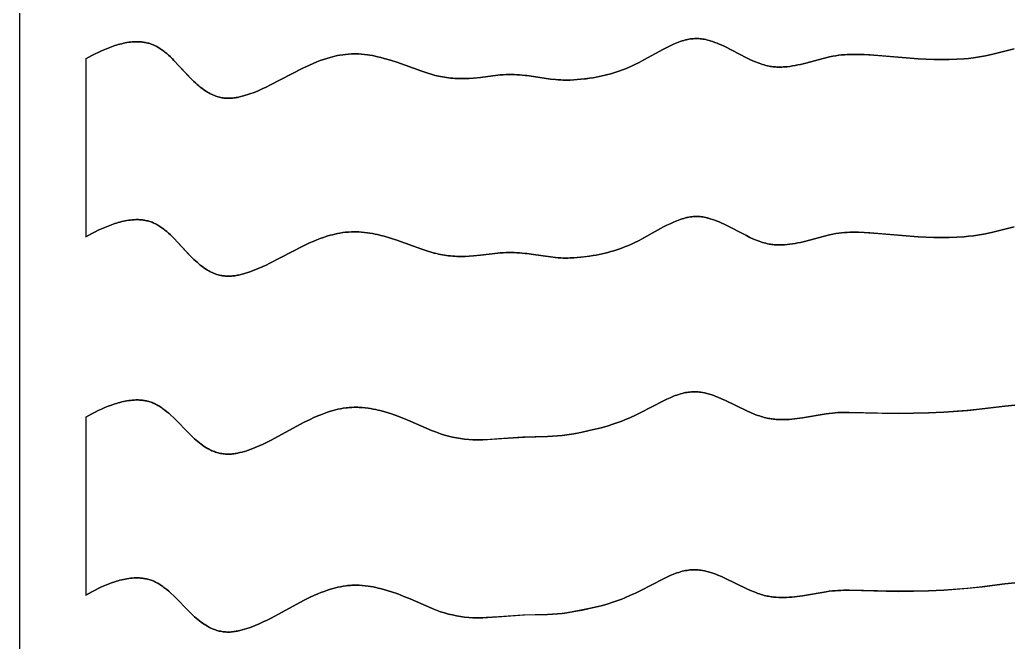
# Model space of a CAD drawing. Header units: feet. Extents: x 0 to 1.5, y 93.18 to 96.08.
# Drawn here: x 0 to 0.375, y 95.5173 to 95.752 of the extents above; entities that cross this region are included whole.
import ezdxf

# ---------------------------------------------------------------- set-up
doc = ezdxf.new("R2010")
doc.units = ezdxf.units.FT
doc.header["$MEASUREMENT"] = 0
doc.layers.add('Default', color=7, linetype='Continuous', true_color=0x000000)

msp = doc.modelspace()

# ---------------------------------------------------------------- linework, layer by layer
at = {"layer": 'Default'}
msp.add_lwpolyline([(0, 96), (1.5, 96), (1.5, 93.33333), (0, 93.33333)], close=True, dxfattribs=at)
for points in [[(0.02485, 95.73724), (0.0272, 95.73851), (0.0284, 95.73913), (0.02962, 95.73972), (0.03084, 95.7403), (0.03208, 95.74084), (0.03332, 95.74135), (0.03457, 95.74182), (0.03584, 95.74226), (0.03648, 95.74246), (0.03713, 95.74266), (0.03779, 95.74284), (0.03844, 95.743), (0.0391, 95.74315), (0.03976, 95.74329), (0.04042, 95.74341), (0.04109, 95.74352), (0.04176, 95.74361), (0.04243, 95.74367), (0.04311, 95.74372), (0.04378, 95.74374), (0.04412, 95.74375), (0.04446, 95.74375), (0.0448, 95.74374), (0.04513, 95.74372), (0.04553, 95.7437), (0.04592, 95.74367), (0.04632, 95.74362), (0.04671, 95.74357), (0.0471, 95.74351), (0.04749, 95.74344), (0.04787, 95.74335), (0.04826, 95.74326), (0.04868, 95.74315), (0.0491, 95.74302), (0.04951, 95.74288), (0.04992, 95.74273), (0.05033, 95.74257), (0.05059, 95.74245), (0.05085, 95.74233), (0.05127, 95.74213), (0.05168, 95.74192), (0.05208, 95.74169), (0.05248, 95.74145), (0.05287, 95.7412), (0.05326, 95.74094), (0.05364, 95.74068), (0.05402, 95.7404), (0.05439, 95.74012), (0.05476, 95.73983), (0.05547, 95.73924), (0.05617, 95.73862), (0.05684, 95.738), (0.0575, 95.73736), (0.05815, 95.73671), (0.06396, 95.73051), (0.06483, 95.72962), (0.06573, 95.72874), (0.06631, 95.72819), (0.06691, 95.72766), (0.06752, 95.72713), (0.06813, 95.72662), (0.0687, 95.72617), (0.06929, 95.72574), (0.06988, 95.72533), (0.07048, 95.72493), (0.0709, 95.72468), (0.07132, 95.72444), (0.07174, 95.72421), (0.07217, 95.72399), (0.07261, 95.72378), (0.07305, 95.72358), (0.0735, 95.7234), (0.07395, 95.72323), (0.07442, 95.72308), (0.07488, 95.72294), (0.07535, 95.72282), (0.07582, 95.72271), (0.07629, 95.72262), (0.07653, 95.72258), (0.07677, 95.72254), (0.07701, 95.72251), (0.07725, 95.72249), (0.07749, 95.72247), (0.07774, 95.72245), (0.07804, 95.72243), (0.0785, 95.72242), (0.07896, 95.72242), (0.07942, 95.72243), (0.07987, 95.72246), (0.08033, 95.7225), (0.08079, 95.72255), (0.08124, 95.72261), (0.08169, 95.72268), (0.08214, 95.72276), (0.08259, 95.72285), (0.08348, 95.72305), (0.08437, 95.72328), (0.08524, 95.72353), (0.08606, 95.72379), (0.08686, 95.72407), (0.0884, 95.72464), (0.08993, 95.72526), (0.09144, 95.72593), (0.09293, 95.72662), (0.0944, 95.72734), (0.1068, 95.73375), (0.10937, 95.73495), (0.11077, 95.73556), (0.11218, 95.73614), (0.11339, 95.73661), (0.11462, 95.73705), (0.11585, 95.73746), (0.1171, 95.73783), (0.11802, 95.73808), (0.11895, 95.7383), (0.11988, 95.7385), (0.12082, 95.73868), (0.1219, 95.73885), (0.12298, 95.73898), (0.12407, 95.73908), (0.12516, 95.73914), (0.126, 95.73916), (0.12684, 95.73916), (0.12792, 95.73913), (0.12901, 95.73906), (0.1301, 95.73895), (0.13119, 95.73882), (0.13216, 95.73867), (0.13312, 95.7385), (0.13409, 95.73831), (0.13505, 95.7381), (0.13631, 95.7378), (0.13757, 95.73747), (0.13997, 95.73678), (0.14236, 95.73601), (0.15171, 95.73265), (0.15408, 95.73185), (0.15525, 95.73148), (0.1564, 95.73116), (0.15739, 95.73091), (0.15807, 95.73076), (0.15875, 95.73062), (0.15953, 95.73047), (0.16031, 95.73034), (0.16109, 95.73023), (0.16186, 95.73013), (0.16264, 95.73004), (0.16342, 95.72998), (0.16419, 95.72992), (0.16497, 95.72988), (0.16652, 95.72985), (0.16808, 95.72986), (0.16965, 95.72992), (0.17123, 95.73003), (0.17387, 95.73029), (0.18043, 95.73112), (0.18129, 95.7312), (0.18251, 95.73128), (0.18355, 95.73132), (0.18458, 95.73134), (0.18561, 95.73134), (0.18663, 95.73132), (0.18766, 95.73128), (0.18868, 95.73121), (0.19075, 95.73103), (0.19137, 95.73096), (0.19395, 95.73063), (0.20034, 95.72967), (0.20223, 95.72946), (0.20319, 95.72937), (0.20418, 95.72931), (0.20508, 95.72927), (0.20597, 95.72926), (0.20687, 95.72926), (0.20777, 95.72928), (0.20911, 95.72934), (0.21046, 95.72944), (0.2118, 95.72956), (0.21375, 95.72978), (0.21508, 95.72996), (0.2164, 95.73017), (0.21754, 95.73036), (0.21867, 95.73058), (0.21979, 95.73083), (0.22092, 95.73109), (0.22203, 95.73137), (0.22315, 95.73168), (0.22425, 95.73201), (0.22535, 95.73235), (0.22646, 95.73274), (0.22758, 95.73314), (0.22868, 95.73357), (0.22977, 95.73403), (0.23088, 95.73452), (0.23198, 95.73504), (0.23376, 95.73593), (0.23552, 95.73685), (0.243, 95.74097), (0.24424, 95.74161), (0.24548, 95.74222), (0.24674, 95.7428), (0.24738, 95.74307), (0.24802, 95.74334), (0.24868, 95.74359), (0.24933, 95.74382), (0.24999, 95.74403), (0.25065, 95.74423), (0.25136, 95.74442), (0.25171, 95.7445), (0.25207, 95.74458), (0.2526, 95.74468), (0.25314, 95.74477), (0.25368, 95.74484), (0.25422, 95.74489), (0.25476, 95.74493), (0.25503, 95.74494), (0.2553, 95.74494), (0.25558, 95.74494), (0.25585, 95.74494), (0.25612, 95.74493), (0.2564, 95.74491), (0.25688, 95.74487), (0.25736, 95.74482), (0.25784, 95.74475), (0.25831, 95.74467), (0.25898, 95.74453), (0.25973, 95.74435), (0.26018, 95.74423), (0.26063, 95.7441), (0.26152, 95.74382), (0.2624, 95.74351), (0.26327, 95.74317), (0.26399, 95.74287), (0.26471, 95.74256), (0.26614, 95.74189), (0.27428, 95.73771), (0.27562, 95.73706), (0.277, 95.73644), (0.27769, 95.73614), (0.27839, 95.73586), (0.27909, 95.7356), (0.2798, 95.73535), (0.2804, 95.73516), (0.28101, 95.73498), (0.28162, 95.73481), (0.28224, 95.73466), (0.28283, 95.73454), (0.28286, 95.73454), (0.28335, 95.73445), (0.28383, 95.73438), (0.28432, 95.73432), (0.28481, 95.73427), (0.28529, 95.73423), (0.28578, 95.7342), (0.28627, 95.73418), (0.28675, 95.73418), (0.28724, 95.73418), (0.28773, 95.73419), (0.28821, 95.73422), (0.2887, 95.73425), (0.28967, 95.73433), (0.29065, 95.73445), (0.29167, 95.7346), (0.2927, 95.73477), (0.29372, 95.73497), (0.29474, 95.73518), (0.29676, 95.73566), (0.30331, 95.73741), (0.3057, 95.73801), (0.30691, 95.73826), (0.30812, 95.73848), (0.30917, 95.73864), (0.31023, 95.73876), (0.31128, 95.73886), (0.31234, 95.73892), (0.3134, 95.73896), (0.31446, 95.73898), (0.31658, 95.73896), (0.31874, 95.73887), (0.32421, 95.73851), (0.33919, 95.73732), (0.345, 95.73706), (0.34791, 95.73702), (0.35081, 95.73704), (0.35369, 95.73714), (0.35653, 95.73732), (0.35814, 95.73747), (0.36009, 95.73769), (0.36235, 95.73802), (0.36459, 95.73843), (0.36732, 95.73902), (0.37534, 95.74102)], [(0.37534, 95.74102), (0.36732, 95.73902), (0.36459, 95.73843), (0.36235, 95.73802), (0.36009, 95.73769), (0.35814, 95.73747), (0.35653, 95.73732), (0.35369, 95.73714), (0.35081, 95.73704), (0.34791, 95.73702), (0.345, 95.73706), (0.33919, 95.73732), (0.32089, 95.73875), (0.31874, 95.73887), (0.31658, 95.73896), (0.31446, 95.73898), (0.3134, 95.73896), (0.31234, 95.73892), (0.31128, 95.73886), (0.31023, 95.73876), (0.30917, 95.73864), (0.30812, 95.73848), (0.30691, 95.73826), (0.3057, 95.73801), (0.30331, 95.73741), (0.29676, 95.73566), (0.29474, 95.73518), (0.29372, 95.73497), (0.2927, 95.73477), (0.29167, 95.7346), (0.29065, 95.73445), (0.28967, 95.73433), (0.2887, 95.73425), (0.28821, 95.73422), (0.28773, 95.73419), (0.28724, 95.73418), (0.28675, 95.73418), (0.28627, 95.73418), (0.28578, 95.7342), (0.28529, 95.73423), (0.28481, 95.73427), (0.28432, 95.73432), (0.28383, 95.73438), (0.28335, 95.73445), (0.28286, 95.73454), (0.28283, 95.73454), (0.28224, 95.73466), (0.28162, 95.73481), (0.28101, 95.73498), (0.2804, 95.73516), (0.2798, 95.73535), (0.27909, 95.7356), (0.27839, 95.73586), (0.27769, 95.73614), (0.277, 95.73644), (0.27562, 95.73706), (0.27428, 95.73771), (0.26614, 95.74189), (0.26471, 95.74256), (0.26399, 95.74287), (0.26327, 95.74317), (0.2624, 95.74351), (0.26152, 95.74382), (0.26063, 95.7441), (0.26018, 95.74423), (0.25964, 95.74437), (0.25898, 95.74453), (0.25831, 95.74467), (0.25784, 95.74475), (0.25736, 95.74482), (0.25688, 95.74487), (0.2564, 95.74491), (0.25612, 95.74493), (0.25585, 95.74494), (0.25558, 95.74494), (0.2553, 95.74494), (0.25503, 95.74494), (0.25476, 95.74493), (0.25422, 95.74489), (0.25368, 95.74484), (0.25314, 95.74477), (0.2526, 95.74468), (0.25207, 95.74458), (0.25171, 95.7445), (0.25136, 95.74442), (0.25065, 95.74423), (0.24999, 95.74403), (0.24933, 95.74382), (0.24868, 95.74359), (0.24802, 95.74334), (0.24738, 95.74307), (0.24674, 95.7428), (0.24548, 95.74222), (0.24424, 95.74161), (0.243, 95.74097), (0.23552, 95.73685), (0.23376, 95.73593), (0.23198, 95.73504), (0.23088, 95.73452), (0.22977, 95.73403), (0.22868, 95.73357), (0.22758, 95.73314), (0.22646, 95.73274), (0.22535, 95.73235), (0.22425, 95.73201), (0.22315, 95.73168), (0.22203, 95.73137), (0.22092, 95.73109), (0.21979, 95.73083), (0.21867, 95.73058), (0.21754, 95.73036), (0.2164, 95.73017), (0.21508, 95.72996), (0.21314, 95.72971), (0.2118, 95.72956), (0.21046, 95.72944), (0.20911, 95.72934), (0.20777, 95.72928), (0.20687, 95.72926), (0.20597, 95.72926), (0.20508, 95.72927), (0.20418, 95.72931), (0.20319, 95.72937), (0.20223, 95.72946), (0.20034, 95.72967), (0.19395, 95.73063), (0.19137, 95.73096), (0.19075, 95.73103), (0.18868, 95.73121), (0.18766, 95.73128), (0.18663, 95.73132), (0.18561, 95.73134), (0.18458, 95.73134), (0.18355, 95.73132), (0.18251, 95.73128), (0.18129, 95.7312), (0.18043, 95.73112), (0.17387, 95.73029), (0.17123, 95.73003), (0.16965, 95.72992), (0.16808, 95.72986), (0.16652, 95.72985), (0.16497, 95.72988), (0.16419, 95.72992), (0.16342, 95.72998), (0.16264, 95.73004), (0.16186, 95.73013), (0.16109, 95.73023), (0.16031, 95.73034), (0.15953, 95.73047), (0.15875, 95.73062), (0.15807, 95.73076), (0.15678, 95.73106), (0.1564, 95.73116), (0.15525, 95.73148), (0.15408, 95.73185), (0.15171, 95.73265), (0.14236, 95.73601), (0.13997, 95.73678), (0.13757, 95.73747), (0.13631, 95.7378), (0.13505, 95.7381), (0.13409, 95.73831), (0.13312, 95.7385), (0.13216, 95.73867), (0.13119, 95.73882), (0.1301, 95.73895), (0.12901, 95.73906), (0.12792, 95.73913), (0.12684, 95.73916), (0.126, 95.73916), (0.12516, 95.73914), (0.12407, 95.73908), (0.12298, 95.73898), (0.1219, 95.73885), (0.12082, 95.73868), (0.11988, 95.7385), (0.11895, 95.7383), (0.11802, 95.73808), (0.1171, 95.73783), (0.11585, 95.73746), (0.11462, 95.73705), (0.11339, 95.73661), (0.11218, 95.73614), (0.11077, 95.73556), (0.10937, 95.73495), (0.1068, 95.73375), (0.0944, 95.72734), (0.09293, 95.72662), (0.09144, 95.72593), (0.08993, 95.72526), (0.0884, 95.72464), (0.08686, 95.72407), (0.08606, 95.72379), (0.08524, 95.72353), (0.08437, 95.72328), (0.08348, 95.72305), (0.08259, 95.72285), (0.08214, 95.72276), (0.08169, 95.72268), (0.08124, 95.72261), (0.08079, 95.72255), (0.08033, 95.7225), (0.07987, 95.72246), (0.07942, 95.72243), (0.07896, 95.72242), (0.0785, 95.72242), (0.07804, 95.72243), (0.07774, 95.72245), (0.07749, 95.72247), (0.07725, 95.72249), (0.07701, 95.72251), (0.07677, 95.72254), (0.07653, 95.72258), (0.07629, 95.72262), (0.07582, 95.72271), (0.07535, 95.72282), (0.07488, 95.72294), (0.07442, 95.72308), (0.07395, 95.72323), (0.0735, 95.7234), (0.07305, 95.72358), (0.07261, 95.72378), (0.07217, 95.72399), (0.07174, 95.72421), (0.07132, 95.72444), (0.0709, 95.72468), (0.07048, 95.72493), (0.06988, 95.72533), (0.06929, 95.72574), (0.0687, 95.72617), (0.06813, 95.72662), (0.06752, 95.72713), (0.06691, 95.72766), (0.06631, 95.72819), (0.06573, 95.72874), (0.06483, 95.72962), (0.06295, 95.73157), (0.05815, 95.73671), (0.0575, 95.73736), (0.05684, 95.738), (0.05617, 95.73862), (0.05547, 95.73924), (0.05476, 95.73983), (0.05439, 95.74012), (0.05402, 95.7404), (0.05364, 95.74068), (0.05326, 95.74094), (0.05287, 95.7412), (0.05248, 95.74145), (0.05208, 95.74169), (0.05168, 95.74192), (0.05127, 95.74213), (0.05085, 95.74233), (0.05059, 95.74245), (0.05033, 95.74257), (0.04992, 95.74273), (0.04951, 95.74288), (0.0491, 95.74302), (0.04868, 95.74315), (0.04826, 95.74326), (0.04787, 95.74335), (0.04749, 95.74344), (0.0471, 95.74351), (0.04671, 95.74357), (0.04632, 95.74362), (0.04592, 95.74367), (0.04553, 95.7437), (0.04513, 95.74372), (0.0448, 95.74374), (0.04446, 95.74375), (0.04412, 95.74375), (0.04378, 95.74374), (0.04311, 95.74372), (0.04243, 95.74367), (0.04176, 95.74361), (0.04109, 95.74352), (0.04042, 95.74341), (0.03976, 95.74329), (0.0391, 95.74315), (0.03844, 95.743), (0.03779, 95.74284), (0.03713, 95.74266), (0.03648, 95.74246), (0.03584, 95.74226), (0.03457, 95.74182), (0.03332, 95.74135), (0.03208, 95.74084), (0.03084, 95.7403), (0.02962, 95.73972), (0.0284, 95.73913), (0.0272, 95.73851), (0.02485, 95.73724)], [(0.02485, 95.73724), (0.02485, 95.67013)], [(0.02485, 95.73724), (0.02485, 95.67013)], [(0.02485, 95.67013), (0.0272, 95.6714), (0.0284, 95.67202), (0.02962, 95.67261), (0.03084, 95.67318), (0.03208, 95.67373), (0.03332, 95.67423), (0.03457, 95.67471), (0.03584, 95.67515), (0.03648, 95.67535), (0.03713, 95.67554), (0.03779, 95.67572), (0.03844, 95.67589), (0.0391, 95.67604), (0.03976, 95.67618), (0.04042, 95.6763), (0.04109, 95.67641), (0.04176, 95.67649), (0.04243, 95.67656), (0.04311, 95.67661), (0.04378, 95.67663), (0.04412, 95.67664), (0.04446, 95.67663), (0.0448, 95.67663), (0.04513, 95.67661), (0.04553, 95.67659), (0.04592, 95.67655), (0.04632, 95.67651), (0.04671, 95.67646), (0.0471, 95.6764), (0.04749, 95.67632), (0.04787, 95.67624), (0.04826, 95.67615), (0.04868, 95.67604), (0.0491, 95.67591), (0.04951, 95.67577), (0.04992, 95.67562), (0.05033, 95.67545), (0.05059, 95.67534), (0.05085, 95.67522), (0.05127, 95.67502), (0.05168, 95.6748), (0.05208, 95.67458), (0.05248, 95.67434), (0.05287, 95.67409), (0.05326, 95.67383), (0.05364, 95.67356), (0.05402, 95.67329), (0.05439, 95.67301), (0.05476, 95.67272), (0.05547, 95.67212), (0.05617, 95.67151), (0.05684, 95.67089), (0.0575, 95.67025), (0.05815, 95.6696), (0.06396, 95.6634), (0.06483, 95.6625), (0.06573, 95.66163), (0.06631, 95.66108), (0.06691, 95.66054), (0.06752, 95.66002), (0.06813, 95.65951), (0.0687, 95.65906), (0.06929, 95.65863), (0.06988, 95.65821), (0.07048, 95.65782), (0.0709, 95.65757), (0.07132, 95.65733), (0.07174, 95.65709), (0.07217, 95.65687), (0.07261, 95.65667), (0.07305, 95.65647), (0.0735, 95.65629), (0.07395, 95.65612), (0.07442, 95.65597), (0.07488, 95.65583), (0.07535, 95.6557), (0.07582, 95.6556), (0.07629, 95.65551), (0.07653, 95.65547), (0.07677, 95.65543), (0.07701, 95.6554), (0.07725, 95.65538), (0.07749, 95.65535), (0.07774, 95.65533), (0.07804, 95.65532), (0.0785, 95.6553), (0.07896, 95.65531), (0.07942, 95.65532), (0.07987, 95.65535), (0.08033, 95.65539), (0.08079, 95.65544), (0.08124, 95.6555), (0.08169, 95.65557), (0.08214, 95.65565), (0.08259, 95.65574), (0.08348, 95.65594), (0.08437, 95.65617), (0.08524, 95.65642), (0.08606, 95.65668), (0.08686, 95.65695), (0.0884, 95.65753), (0.08993, 95.65815), (0.09144, 95.65882), (0.09293, 95.65951), (0.0944, 95.66023), (0.1068, 95.66663), (0.10937, 95.66783), (0.11077, 95.66845), (0.11218, 95.66903), (0.11339, 95.6695), (0.11462, 95.66994), (0.11585, 95.67034), (0.1171, 95.67072), (0.11802, 95.67096), (0.11895, 95.67119), (0.11988, 95.67139), (0.12082, 95.67157), (0.1219, 95.67174), (0.12298, 95.67187), (0.12407, 95.67197), (0.12516, 95.67203), (0.126, 95.67205), (0.12684, 95.67205), (0.12792, 95.67202), (0.12901, 95.67195), (0.1301, 95.67184), (0.13119, 95.6717), (0.13216, 95.67156), (0.13312, 95.67139), (0.13409, 95.6712), (0.13505, 95.67099), (0.13631, 95.67069), (0.13757, 95.67036), (0.13997, 95.66966), (0.14236, 95.6689), (0.15171, 95.66554), (0.15408, 95.66473), (0.15525, 95.66437), (0.1564, 95.66405), (0.15739, 95.6638), (0.15807, 95.66365), (0.15875, 95.66351), (0.15953, 95.66336), (0.16031, 95.66323), (0.16109, 95.66311), (0.16186, 95.66302), (0.16264, 95.66293), (0.16342, 95.66286), (0.16419, 95.66281), (0.16497, 95.66277), (0.16652, 95.66273), (0.16808, 95.66275), (0.16965, 95.66281), (0.17123, 95.66292), (0.17387, 95.66318), (0.18043, 95.664), (0.18129, 95.66409), (0.18251, 95.66417), (0.18355, 95.66421), (0.18458, 95.66423), (0.18561, 95.66423), (0.18663, 95.66421), (0.18766, 95.66416), (0.18868, 95.6641), (0.19075, 95.66392), (0.19137, 95.66385), (0.19395, 95.66352), (0.20034, 95.66256), (0.20223, 95.66234), (0.20319, 95.66226), (0.20418, 95.6622), (0.20508, 95.66216), (0.20597, 95.66215), (0.20687, 95.66215), (0.20777, 95.66217), (0.20911, 95.66223), (0.21046, 95.66232), (0.2118, 95.66245), (0.21375, 95.66267), (0.21508, 95.66285), (0.2164, 95.66305), (0.21754, 95.66325), (0.21867, 95.66347), (0.21979, 95.66371), (0.22092, 95.66398), (0.22203, 95.66426), (0.22315, 95.66457), (0.22425, 95.66489), (0.22535, 95.66524), (0.22646, 95.66562), (0.22758, 95.66603), (0.22868, 95.66646), (0.22977, 95.66692), (0.23088, 95.66741), (0.23198, 95.66793), (0.23376, 95.66881), (0.23552, 95.66974), (0.243, 95.67386), (0.24424, 95.6745), (0.24548, 95.67511), (0.24674, 95.67569), (0.24738, 95.67596), (0.24802, 95.67622), (0.24868, 95.67647), (0.24933, 95.67671), (0.24999, 95.67692), (0.25065, 95.67712), (0.25136, 95.6773), (0.25171, 95.67739), (0.25207, 95.67747), (0.2526, 95.67757), (0.25314, 95.67766), (0.25368, 95.67773), (0.25422, 95.67778), (0.25476, 95.67781), (0.25503, 95.67782), (0.2553, 95.67783), (0.25558, 95.67783), (0.25585, 95.67782), (0.25612, 95.67781), (0.2564, 95.6778), (0.25688, 95.67776), (0.25736, 95.67771), (0.25784, 95.67764), (0.25831, 95.67755), (0.25898, 95.67742), (0.25973, 95.67724), (0.26018, 95.67711), (0.26063, 95.67699), (0.26152, 95.6767), (0.2624, 95.67639), (0.26327, 95.67606), (0.26399, 95.67576), (0.26471, 95.67544), (0.26614, 95.67478), (0.27428, 95.6706), (0.27562, 95.66994), (0.277, 95.66932), (0.27769, 95.66903), (0.27839, 95.66875), (0.27909, 95.66849), (0.2798, 95.66824), (0.2804, 95.66804), (0.28101, 95.66786), (0.28162, 95.6677), (0.28224, 95.66755), (0.28283, 95.66743), (0.28286, 95.66742), (0.28335, 95.66734), (0.28383, 95.66726), (0.28432, 95.6672), (0.28481, 95.66715), (0.28529, 95.66712), (0.28578, 95.66709), (0.28627, 95.66707), (0.28675, 95.66707), (0.28724, 95.66707), (0.28773, 95.66708), (0.28821, 95.6671), (0.2887, 95.66713), (0.28967, 95.66722), (0.29065, 95.66733), (0.29167, 95.66748), (0.2927, 95.66766), (0.29372, 95.66786), (0.29474, 95.66807), (0.29676, 95.66855), (0.30331, 95.6703), (0.3057, 95.67089), (0.30691, 95.67115), (0.30812, 95.67137), (0.30917, 95.67153), (0.31023, 95.67165), (0.31128, 95.67174), (0.31234, 95.67181), (0.3134, 95.67185), (0.31446, 95.67187), (0.31658, 95.67185), (0.31874, 95.67176), (0.32421, 95.6714), (0.33919, 95.6702), (0.345, 95.66995), (0.34791, 95.66991), (0.35081, 95.66993), (0.35369, 95.67002), (0.35653, 95.67021), (0.35814, 95.67035), (0.36009, 95.67058), (0.36235, 95.67091), (0.36459, 95.67132), (0.36732, 95.6719), (0.37534, 95.67391)], [(0.37534, 95.67391), (0.36732, 95.6719), (0.36459, 95.67132), (0.36235, 95.67091), (0.36009, 95.67058), (0.35814, 95.67035), (0.35653, 95.67021), (0.35369, 95.67002), (0.35081, 95.66993), (0.34791, 95.66991), (0.345, 95.66995), (0.33919, 95.6702), (0.32089, 95.67164), (0.31874, 95.67176), (0.31658, 95.67185), (0.31446, 95.67187), (0.3134, 95.67185), (0.31234, 95.67181), (0.31128, 95.67174), (0.31023, 95.67165), (0.30917, 95.67153), (0.30812, 95.67137), (0.30691, 95.67115), (0.3057, 95.67089), (0.30331, 95.6703), (0.29676, 95.66855), (0.29474, 95.66807), (0.29372, 95.66786), (0.2927, 95.66766), (0.29167, 95.66748), (0.29065, 95.66733), (0.28967, 95.66722), (0.2887, 95.66713), (0.28821, 95.6671), (0.28773, 95.66708), (0.28724, 95.66707), (0.28675, 95.66707), (0.28627, 95.66707), (0.28578, 95.66709), (0.28529, 95.66712), (0.28481, 95.66715), (0.28432, 95.6672), (0.28383, 95.66726), (0.28335, 95.66734), (0.28286, 95.66742), (0.28283, 95.66743), (0.28224, 95.66755), (0.28162, 95.6677), (0.28101, 95.66786), (0.2804, 95.66804), (0.2798, 95.66824), (0.27909, 95.66849), (0.27839, 95.66875), (0.27769, 95.66903), (0.277, 95.66932), (0.27562, 95.66994), (0.27428, 95.6706), (0.26614, 95.67478), (0.26471, 95.67544), (0.26399, 95.67576), (0.26327, 95.67606), (0.2624, 95.67639), (0.26152, 95.6767), (0.26063, 95.67699), (0.26018, 95.67711), (0.25964, 95.67726), (0.25898, 95.67742), (0.25831, 95.67755), (0.25784, 95.67764), (0.25736, 95.67771), (0.25688, 95.67776), (0.2564, 95.6778), (0.25612, 95.67781), (0.25585, 95.67782), (0.25558, 95.67783), (0.2553, 95.67783), (0.25503, 95.67782), (0.25476, 95.67781), (0.25422, 95.67778), (0.25368, 95.67773), (0.25314, 95.67766), (0.2526, 95.67757), (0.25207, 95.67747), (0.25171, 95.67739), (0.25136, 95.6773), (0.25065, 95.67712), (0.24999, 95.67692), (0.24933, 95.67671), (0.24868, 95.67647), (0.24802, 95.67622), (0.24738, 95.67596), (0.24674, 95.67569), (0.24548, 95.67511), (0.24424, 95.6745), (0.243, 95.67386), (0.23552, 95.66974), (0.23376, 95.66881), (0.23198, 95.66793), (0.23088, 95.66741), (0.22977, 95.66692), (0.22868, 95.66646), (0.22758, 95.66603), (0.22646, 95.66562), (0.22535, 95.66524), (0.22425, 95.66489), (0.22315, 95.66457), (0.22203, 95.66426), (0.22092, 95.66398), (0.21979, 95.66371), (0.21867, 95.66347), (0.21754, 95.66325), (0.2164, 95.66305), (0.21508, 95.66285), (0.21314, 95.6626), (0.2118, 95.66245), (0.21046, 95.66232), (0.20911, 95.66223), (0.20777, 95.66217), (0.20687, 95.66215), (0.20597, 95.66215), (0.20508, 95.66216), (0.20418, 95.6622), (0.20319, 95.66226), (0.20223, 95.66234), (0.20034, 95.66256), (0.19395, 95.66352), (0.19137, 95.66385), (0.19075, 95.66392), (0.18868, 95.6641), (0.18766, 95.66416), (0.18663, 95.66421), (0.18561, 95.66423), (0.18458, 95.66423), (0.18355, 95.66421), (0.18251, 95.66417), (0.18129, 95.66409), (0.18043, 95.664), (0.17387, 95.66318), (0.17123, 95.66292), (0.16965, 95.66281), (0.16808, 95.66275), (0.16652, 95.66273), (0.16497, 95.66277), (0.16419, 95.66281), (0.16342, 95.66286), (0.16264, 95.66293), (0.16186, 95.66302), (0.16109, 95.66311), (0.16031, 95.66323), (0.15953, 95.66336), (0.15875, 95.66351), (0.15807, 95.66365), (0.15678, 95.66395), (0.1564, 95.66405), (0.15525, 95.66437), (0.15408, 95.66473), (0.15171, 95.66554), (0.14236, 95.6689), (0.13997, 95.66966), (0.13757, 95.67036), (0.13631, 95.67069), (0.13505, 95.67099), (0.13409, 95.6712), (0.13312, 95.67139), (0.13216, 95.67156), (0.13119, 95.6717), (0.1301, 95.67184), (0.12901, 95.67195), (0.12792, 95.67202), (0.12684, 95.67205), (0.126, 95.67205), (0.12516, 95.67203), (0.12407, 95.67197), (0.12298, 95.67187), (0.1219, 95.67174), (0.12082, 95.67157), (0.11988, 95.67139), (0.11895, 95.67119), (0.11802, 95.67096), (0.1171, 95.67072), (0.11585, 95.67034), (0.11462, 95.66994), (0.11339, 95.6695), (0.11218, 95.66903), (0.11077, 95.66845), (0.10937, 95.66783), (0.1068, 95.66663), (0.0944, 95.66023), (0.09293, 95.65951), (0.09144, 95.65882), (0.08993, 95.65815), (0.0884, 95.65753), (0.08686, 95.65695), (0.08606, 95.65668), (0.08524, 95.65642), (0.08437, 95.65617), (0.08348, 95.65594), (0.08259, 95.65574), (0.08214, 95.65565), (0.08169, 95.65557), (0.08124, 95.6555), (0.08079, 95.65544), (0.08033, 95.65539), (0.07987, 95.65535), (0.07942, 95.65532), (0.07896, 95.65531), (0.0785, 95.6553), (0.07804, 95.65532), (0.07774, 95.65533), (0.07749, 95.65535), (0.07725, 95.65538), (0.07701, 95.6554), (0.07677, 95.65543), (0.07653, 95.65547), (0.07629, 95.65551), (0.07582, 95.6556), (0.07535, 95.6557), (0.07488, 95.65583), (0.07442, 95.65597), (0.07395, 95.65612), (0.0735, 95.65629), (0.07305, 95.65647), (0.07261, 95.65667), (0.07217, 95.65687), (0.07174, 95.65709), (0.07132, 95.65733), (0.0709, 95.65757), (0.07048, 95.65782), (0.06988, 95.65821), (0.06929, 95.65863), (0.0687, 95.65906), (0.06813, 95.65951), (0.06752, 95.66002), (0.06691, 95.66054), (0.06631, 95.66108), (0.06573, 95.66163), (0.06483, 95.6625), (0.06295, 95.66446), (0.05815, 95.6696), (0.0575, 95.67025), (0.05684, 95.67089), (0.05617, 95.67151), (0.05547, 95.67212), (0.05476, 95.67272), (0.05439, 95.67301), (0.05402, 95.67329), (0.05364, 95.67356), (0.05326, 95.67383), (0.05287, 95.67409), (0.05248, 95.67434), (0.05208, 95.67458), (0.05168, 95.6748), (0.05127, 95.67502), (0.05085, 95.67522), (0.05059, 95.67534), (0.05033, 95.67545), (0.04992, 95.67562), (0.04951, 95.67577), (0.0491, 95.67591), (0.04868, 95.67604), (0.04826, 95.67615), (0.04787, 95.67624), (0.04749, 95.67632), (0.0471, 95.6764), (0.04671, 95.67646), (0.04632, 95.67651), (0.04592, 95.67655), (0.04553, 95.67659), (0.04513, 95.67661), (0.0448, 95.67663), (0.04446, 95.67663), (0.04412, 95.67664), (0.04378, 95.67663), (0.04311, 95.67661), (0.04243, 95.67656), (0.04176, 95.67649), (0.04109, 95.67641), (0.04042, 95.6763), (0.03976, 95.67618), (0.0391, 95.67604), (0.03844, 95.67589), (0.03779, 95.67572), (0.03713, 95.67554), (0.03648, 95.67535), (0.03584, 95.67515), (0.03457, 95.67471), (0.03332, 95.67423), (0.03208, 95.67373), (0.03084, 95.67318), (0.02962, 95.67261), (0.0284, 95.67202), (0.0272, 95.6714), (0.02485, 95.67013)], [(0.02485, 95.60214), (0.0272, 95.6034), (0.0284, 95.60402), (0.02962, 95.60461), (0.03084, 95.60518), (0.03208, 95.60572), (0.03332, 95.60623), (0.03456, 95.6067), (0.03584, 95.60713), (0.03648, 95.60734), (0.03713, 95.60753), (0.03778, 95.60771), (0.03844, 95.60787), (0.03909, 95.60802), (0.03975, 95.60816), (0.04041, 95.60828), (0.04108, 95.60839), (0.04175, 95.60847), (0.04242, 95.60854), (0.0431, 95.60859), (0.04377, 95.60861), (0.04445, 95.60861), (0.04479, 95.60861), (0.04512, 95.60859), (0.04552, 95.60857), (0.04591, 95.60854), (0.04631, 95.60849), (0.0467, 95.60844), (0.04709, 95.60838), (0.04748, 95.60831), (0.04787, 95.60823), (0.04825, 95.60814), (0.04867, 95.60802), (0.04909, 95.6079), (0.04951, 95.60776), (0.04992, 95.60761), (0.05033, 95.60745), (0.05059, 95.60734), (0.05085, 95.60722), (0.05127, 95.60702), (0.05168, 95.60681), (0.05208, 95.60658), (0.05248, 95.60635), (0.05288, 95.60611), (0.05327, 95.60585), (0.05365, 95.60559), (0.05403, 95.60532), (0.0544, 95.60505), (0.05477, 95.60476), (0.0555, 95.60418), (0.0562, 95.60358), (0.05688, 95.60297), (0.05821, 95.6017), (0.06413, 95.59566), (0.06502, 95.5948), (0.06594, 95.59396), (0.06653, 95.59343), (0.06714, 95.59292), (0.06776, 95.59242), (0.06839, 95.59194), (0.06897, 95.59152), (0.06957, 95.59111), (0.07017, 95.59072), (0.07079, 95.59036), (0.07121, 95.59012), (0.07164, 95.5899), (0.07208, 95.58968), (0.07252, 95.58948), (0.07297, 95.5893), (0.07342, 95.58912), (0.07387, 95.58896), (0.07434, 95.58881), (0.07481, 95.58868), (0.07528, 95.58856), (0.07575, 95.58846), (0.07623, 95.58838), (0.07671, 95.58831), (0.07719, 95.58825), (0.07767, 95.58821), (0.07816, 95.58819), (0.07847, 95.58819), (0.07893, 95.58819), (0.07939, 95.58821), (0.07985, 95.58823), (0.08031, 95.58828), (0.08077, 95.58833), (0.08123, 95.58839), (0.08168, 95.58847), (0.08214, 95.58855), (0.0826, 95.58864), (0.08305, 95.58874), (0.08395, 95.58897), (0.08484, 95.58922), (0.08571, 95.58949), (0.08652, 95.58977), (0.08733, 95.59006), (0.08886, 95.59066), (0.09039, 95.59131), (0.0919, 95.592), (0.09338, 95.59272), (0.09484, 95.59345), (0.10712, 95.60006), (0.10966, 95.60131), (0.11104, 95.60196), (0.11244, 95.60257), (0.11365, 95.60307), (0.11486, 95.60353), (0.11609, 95.60396), (0.11733, 95.60436), (0.11825, 95.60463), (0.11917, 95.60487), (0.1201, 95.60509), (0.12104, 95.60528), (0.12212, 95.60547), (0.12321, 95.60562), (0.12375, 95.60568), (0.1243, 95.60574), (0.12485, 95.60578), (0.12539, 95.60581), (0.12623, 95.60584), (0.12707, 95.60585), (0.12762, 95.60584), (0.12816, 95.60582), (0.12925, 95.60576), (0.13035, 95.60566), (0.13144, 95.60552), (0.13241, 95.60538), (0.13338, 95.6052), (0.13435, 95.60501), (0.13531, 95.60479), (0.13658, 95.60448), (0.13784, 95.60413), (0.13904, 95.60377), (0.14025, 95.60338), (0.14264, 95.60254), (0.14501, 95.60163), (0.14734, 95.60066), (0.15539, 95.59714), (0.15692, 95.59654), (0.15752, 95.59632), (0.15885, 95.59586), (0.16034, 95.5954), (0.16183, 95.59499), (0.16334, 95.59463), (0.16485, 95.59432), (0.16637, 95.59406), (0.16791, 95.59386), (0.16945, 95.59371), (0.17101, 95.59361), (0.17228, 95.59356), (0.17356, 95.59356), (0.17483, 95.59358), (0.17653, 95.59366), (0.18191, 95.59407), (0.19046, 95.59462), (0.19919, 95.59482), (0.20103, 95.5949), (0.20293, 95.59504), (0.20469, 95.59522), (0.20645, 95.59546), (0.2091, 95.59589), (0.21235, 95.5965), (0.21498, 95.59704), (0.21724, 95.59756), (0.21948, 95.59813), (0.22171, 95.59876), (0.22391, 95.59945), (0.22615, 95.60023), (0.22725, 95.60065), (0.22835, 95.60109), (0.23058, 95.60206), (0.23237, 95.6029), (0.23414, 95.60377), (0.24295, 95.60832), (0.2442, 95.60892), (0.24547, 95.60948), (0.24676, 95.61001), (0.24741, 95.61025), (0.24807, 95.61048), (0.24873, 95.6107), (0.2494, 95.6109), (0.2501, 95.61109), (0.25082, 95.61126), (0.25135, 95.61137), (0.25189, 95.61146), (0.25243, 95.61154), (0.25298, 95.61161), (0.25352, 95.61166), (0.25407, 95.61169), (0.25462, 95.6117), (0.25489, 95.6117), (0.25517, 95.61169), (0.25565, 95.61167), (0.25613, 95.61163), (0.25661, 95.61158), (0.25709, 95.61151), (0.25776, 95.61141), (0.25852, 95.61126), (0.25897, 95.61116), (0.25942, 95.61105), (0.26031, 95.61081), (0.26119, 95.61054), (0.26206, 95.61024), (0.26278, 95.60998), (0.26351, 95.6097), (0.26494, 95.60909), (0.26636, 95.60845), (0.27446, 95.6045), (0.27583, 95.60389), (0.27721, 95.60331), (0.27791, 95.60304), (0.27861, 95.60278), (0.27921, 95.60258), (0.27982, 95.60238), (0.28043, 95.6022), (0.28104, 95.60203), (0.28164, 95.60188), (0.28166, 95.60187), (0.28215, 95.60177), (0.28263, 95.60167), (0.28311, 95.60159), (0.28359, 95.60151), (0.28407, 95.60144), (0.28456, 95.60139), (0.28504, 95.60134), (0.28552, 95.6013), (0.28649, 95.60124), (0.28747, 95.60122), (0.28844, 95.60123), (0.28943, 95.60126), (0.29044, 95.60131), (0.29145, 95.60139), (0.29348, 95.6016), (0.29549, 95.60187), (0.30439, 95.60338), (0.30558, 95.60355), (0.30678, 95.60369), (0.30782, 95.60379), (0.30886, 95.60386), (0.30991, 95.60391), (0.31096, 95.60393), (0.31305, 95.60394), (0.33177, 95.60354), (0.33739, 95.60359), (0.34309, 95.60375), (0.34878, 95.60402), (0.35791, 95.60469), (0.36334, 95.60525), (0.37182, 95.60633), (0.37435, 95.60659), (0.37561, 95.60669)], [(0.37561, 95.60669), (0.37435, 95.60659), (0.37182, 95.60633), (0.36236, 95.60513), (0.35758, 95.60466), (0.34878, 95.60402), (0.34309, 95.60375), (0.33739, 95.60359), (0.32925, 95.60355), (0.31305, 95.60394), (0.31096, 95.60393), (0.30991, 95.60391), (0.30886, 95.60386), (0.30782, 95.60379), (0.30678, 95.60369), (0.30558, 95.60355), (0.30439, 95.60338), (0.29549, 95.60187), (0.29348, 95.6016), (0.29145, 95.60139), (0.29044, 95.60131), (0.28943, 95.60126), (0.28844, 95.60123), (0.28747, 95.60122), (0.28649, 95.60124), (0.28552, 95.6013), (0.28504, 95.60134), (0.28456, 95.60139), (0.28407, 95.60144), (0.28359, 95.60151), (0.28311, 95.60159), (0.28263, 95.60167), (0.28215, 95.60177), (0.28166, 95.60187), (0.28164, 95.60188), (0.28104, 95.60203), (0.28043, 95.6022), (0.27982, 95.60238), (0.27921, 95.60258), (0.27861, 95.60278), (0.27791, 95.60304), (0.27721, 95.60331), (0.27583, 95.60389), (0.27446, 95.6045), (0.26636, 95.60845), (0.26494, 95.60909), (0.26351, 95.6097), (0.26278, 95.60998), (0.26206, 95.61024), (0.26119, 95.61054), (0.26031, 95.61081), (0.25942, 95.61105), (0.25897, 95.61116), (0.25842, 95.61128), (0.25776, 95.61141), (0.25709, 95.61151), (0.25661, 95.61158), (0.25613, 95.61163), (0.25565, 95.61167), (0.25517, 95.61169), (0.25489, 95.6117), (0.25462, 95.6117), (0.25407, 95.61169), (0.25352, 95.61166), (0.25298, 95.61161), (0.25243, 95.61154), (0.25189, 95.61146), (0.25135, 95.61137), (0.25082, 95.61126), (0.2501, 95.61109), (0.2494, 95.6109), (0.24873, 95.6107), (0.24807, 95.61048), (0.24741, 95.61025), (0.24676, 95.61001), (0.24547, 95.60948), (0.2442, 95.60892), (0.24295, 95.60832), (0.23414, 95.60377), (0.23237, 95.6029), (0.23058, 95.60206), (0.22835, 95.60109), (0.22725, 95.60065), (0.22615, 95.60023), (0.22391, 95.59945), (0.22171, 95.59876), (0.21948, 95.59813), (0.21724, 95.59756), (0.21498, 95.59704), (0.21175, 95.59639), (0.2091, 95.59589), (0.20645, 95.59546), (0.20469, 95.59522), (0.20293, 95.59504), (0.20103, 95.5949), (0.19919, 95.59482), (0.18986, 95.59459), (0.18073, 95.59399), (0.17611, 95.59363), (0.17483, 95.59358), (0.17356, 95.59356), (0.17228, 95.59356), (0.17101, 95.59361), (0.16945, 95.59371), (0.16791, 95.59386), (0.16637, 95.59406), (0.16485, 95.59432), (0.16334, 95.59463), (0.16183, 95.59499), (0.16034, 95.5954), (0.15885, 95.59586), (0.15752, 95.59632), (0.15655, 95.59668), (0.15539, 95.59714), (0.14734, 95.60066), (0.14501, 95.60163), (0.14264, 95.60254), (0.14025, 95.60338), (0.13904, 95.60377), (0.13784, 95.60413), (0.13658, 95.60448), (0.13531, 95.60479), (0.13435, 95.60501), (0.13338, 95.6052), (0.13241, 95.60538), (0.13144, 95.60552), (0.13035, 95.60566), (0.12925, 95.60576), (0.12816, 95.60582), (0.12762, 95.60584), (0.12707, 95.60585), (0.12623, 95.60584), (0.12539, 95.60581), (0.12485, 95.60578), (0.1243, 95.60574), (0.12375, 95.60568), (0.12321, 95.60562), (0.12212, 95.60547), (0.12104, 95.60528), (0.1201, 95.60509), (0.11917, 95.60487), (0.11825, 95.60463), (0.11733, 95.60436), (0.11609, 95.60396), (0.11486, 95.60353), (0.11365, 95.60307), (0.11244, 95.60257), (0.11104, 95.60196), (0.10966, 95.60131), (0.10712, 95.60006), (0.09484, 95.59345), (0.09338, 95.59272), (0.0919, 95.592), (0.09039, 95.59131), (0.08886, 95.59066), (0.08733, 95.59006), (0.08652, 95.58977), (0.08571, 95.58949), (0.08484, 95.58922), (0.08395, 95.58897), (0.08305, 95.58874), (0.0826, 95.58864), (0.08214, 95.58855), (0.08168, 95.58847), (0.08123, 95.58839), (0.08077, 95.58833), (0.08031, 95.58828), (0.07985, 95.58823), (0.07939, 95.58821), (0.07893, 95.58819), (0.07847, 95.58819), (0.07816, 95.58819), (0.07767, 95.58821), (0.07719, 95.58825), (0.07671, 95.58831), (0.07623, 95.58838), (0.07575, 95.58846), (0.07528, 95.58856), (0.07481, 95.58868), (0.07434, 95.58881), (0.07387, 95.58896), (0.07342, 95.58912), (0.07297, 95.5893), (0.07252, 95.58948), (0.07208, 95.58968), (0.07164, 95.5899), (0.07121, 95.59012), (0.07079, 95.59036), (0.07017, 95.59072), (0.06957, 95.59111), (0.06897, 95.59152), (0.06839, 95.59194), (0.06776, 95.59242), (0.06714, 95.59292), (0.06653, 95.59343), (0.06594, 95.59396), (0.06502, 95.5948), (0.06413, 95.59566), (0.05821, 95.6017), (0.05688, 95.60297), (0.0562, 95.60358), (0.0555, 95.60418), (0.05477, 95.60476), (0.0544, 95.60505), (0.05403, 95.60532), (0.05365, 95.60559), (0.05327, 95.60585), (0.05288, 95.60611), (0.05248, 95.60635), (0.05208, 95.60658), (0.05168, 95.60681), (0.05127, 95.60702), (0.05085, 95.60722), (0.05059, 95.60734), (0.05033, 95.60745), (0.04992, 95.60761), (0.04951, 95.60776), (0.04909, 95.6079), (0.04867, 95.60802), (0.04825, 95.60814), (0.04787, 95.60823), (0.04748, 95.60831), (0.04709, 95.60838), (0.0467, 95.60844), (0.04631, 95.60849), (0.04591, 95.60854), (0.04552, 95.60857), (0.04512, 95.60859), (0.04479, 95.60861), (0.04445, 95.60861), (0.04377, 95.60861), (0.0431, 95.60859), (0.04242, 95.60854), (0.04175, 95.60847), (0.04108, 95.60839), (0.04041, 95.60828), (0.03975, 95.60816), (0.03909, 95.60802), (0.03844, 95.60787), (0.03778, 95.60771), (0.03713, 95.60753), (0.03648, 95.60734), (0.03584, 95.60713), (0.03456, 95.6067), (0.03332, 95.60623), (0.03208, 95.60572), (0.03084, 95.60518), (0.02962, 95.60461), (0.0284, 95.60402), (0.0272, 95.6034), (0.02485, 95.60214)], [(0.02485, 95.60214), (0.02485, 95.53502)], [(0.02485, 95.60214), (0.02485, 95.53502)], [(0.02485, 95.53502), (0.0272, 95.53629), (0.0284, 95.5369), (0.02962, 95.5375), (0.03084, 95.53807), (0.03208, 95.53861), (0.03332, 95.53911), (0.03456, 95.53958), (0.03584, 95.54002), (0.03648, 95.54022), (0.03713, 95.54042), (0.03778, 95.54059), (0.03844, 95.54076), (0.03909, 95.54091), (0.03975, 95.54105), (0.04041, 95.54117), (0.04108, 95.54127), (0.04175, 95.54136), (0.04242, 95.54143), (0.0431, 95.54147), (0.04377, 95.5415), (0.04445, 95.5415), (0.04479, 95.54149), (0.04512, 95.54148), (0.04552, 95.54146), (0.04591, 95.54142), (0.04631, 95.54138), (0.0467, 95.54133), (0.04709, 95.54127), (0.04748, 95.5412), (0.04787, 95.54111), (0.04825, 95.54102), (0.04867, 95.54091), (0.04909, 95.54079), (0.04951, 95.54065), (0.04992, 95.5405), (0.05033, 95.54034), (0.05059, 95.54022), (0.05085, 95.5401), (0.05127, 95.53991), (0.05168, 95.5397), (0.05208, 95.53947), (0.05248, 95.53924), (0.05288, 95.53899), (0.05327, 95.53874), (0.05365, 95.53848), (0.05403, 95.53821), (0.0544, 95.53793), (0.05477, 95.53765), (0.0555, 95.53707), (0.0562, 95.53647), (0.05688, 95.53585), (0.05821, 95.53459), (0.06413, 95.52855), (0.06502, 95.52769), (0.06594, 95.52685), (0.06653, 95.52632), (0.06714, 95.52581), (0.06776, 95.52531), (0.06839, 95.52482), (0.06897, 95.5244), (0.06957, 95.524), (0.07017, 95.52361), (0.07079, 95.52324), (0.07121, 95.52301), (0.07164, 95.52278), (0.07208, 95.52257), (0.07252, 95.52237), (0.07297, 95.52218), (0.07342, 95.52201), (0.07387, 95.52185), (0.07434, 95.5217), (0.07481, 95.52157), (0.07528, 95.52145), (0.07575, 95.52135), (0.07623, 95.52126), (0.07671, 95.52119), (0.07719, 95.52114), (0.07767, 95.5211), (0.07816, 95.52108), (0.07847, 95.52107), (0.07893, 95.52108), (0.07939, 95.52109), (0.07985, 95.52112), (0.08031, 95.52116), (0.08077, 95.52122), (0.08123, 95.52128), (0.08168, 95.52135), (0.08214, 95.52144), (0.0826, 95.52153), (0.08305, 95.52163), (0.08395, 95.52186), (0.08484, 95.52211), (0.08571, 95.52238), (0.08652, 95.52265), (0.08733, 95.52295), (0.08886, 95.52355), (0.09039, 95.5242), (0.0919, 95.52489), (0.09338, 95.5256), (0.09484, 95.52634), (0.10712, 95.53295), (0.10966, 95.5342), (0.11104, 95.53484), (0.11244, 95.53546), (0.11365, 95.53595), (0.11486, 95.53642), (0.11609, 95.53685), (0.11733, 95.53725), (0.11825, 95.53752), (0.11917, 95.53776), (0.1201, 95.53798), (0.12104, 95.53817), (0.12212, 95.53836), (0.12321, 95.53851), (0.12375, 95.53857), (0.1243, 95.53862), (0.12485, 95.53867), (0.12539, 95.5387), (0.12623, 95.53873), (0.12707, 95.53874), (0.12762, 95.53873), (0.12816, 95.53871), (0.12925, 95.53865), (0.13035, 95.53855), (0.13144, 95.53841), (0.13241, 95.53826), (0.13338, 95.53809), (0.13435, 95.5379), (0.13531, 95.53768), (0.13658, 95.53736), (0.13784, 95.53702), (0.13904, 95.53666), (0.14025, 95.53627), (0.14264, 95.53543), (0.14501, 95.53451), (0.14734, 95.53355), (0.15539, 95.53003), (0.15692, 95.52943), (0.15752, 95.52921), (0.15885, 95.52875), (0.16034, 95.52829), (0.16183, 95.52788), (0.16334, 95.52752), (0.16485, 95.52721), (0.16637, 95.52695), (0.16791, 95.52675), (0.16945, 95.52659), (0.17101, 95.52649), (0.17228, 95.52645), (0.17356, 95.52644), (0.17483, 95.52647), (0.17653, 95.52654), (0.18191, 95.52696), (0.19046, 95.52751), (0.19919, 95.52771), (0.20103, 95.52779), (0.20293, 95.52792), (0.20469, 95.52811), (0.20645, 95.52834), (0.2091, 95.52878), (0.21235, 95.52939), (0.21498, 95.52993), (0.21724, 95.53044), (0.21948, 95.53101), (0.22171, 95.53164), (0.22391, 95.53234), (0.22615, 95.53312), (0.22725, 95.53354), (0.22835, 95.53398), (0.23058, 95.53495), (0.23237, 95.53579), (0.23414, 95.53666), (0.24295, 95.54121), (0.2442, 95.5418), (0.24547, 95.54237), (0.24676, 95.54289), (0.24741, 95.54314), (0.24807, 95.54337), (0.24873, 95.54359), (0.2494, 95.54379), (0.2501, 95.54398), (0.25082, 95.54415), (0.25135, 95.54426), (0.25189, 95.54435), (0.25243, 95.54443), (0.25298, 95.5445), (0.25352, 95.54454), (0.25407, 95.54457), (0.25462, 95.54458), (0.25489, 95.54458), (0.25517, 95.54458), (0.25565, 95.54455), (0.25613, 95.54452), (0.25661, 95.54446), (0.25709, 95.5444), (0.25776, 95.54429), (0.25852, 95.54414), (0.25897, 95.54404), (0.25942, 95.54394), (0.26031, 95.5437), (0.26119, 95.54343), (0.26206, 95.54313), (0.26278, 95.54287), (0.26351, 95.54258), (0.26494, 95.54198), (0.26636, 95.54133), (0.27446, 95.53739), (0.27583, 95.53678), (0.27721, 95.5362), (0.27791, 95.53593), (0.27861, 95.53567), (0.27921, 95.53546), (0.27982, 95.53527), (0.28043, 95.53508), (0.28104, 95.53491), (0.28164, 95.53477), (0.28166, 95.53476), (0.28215, 95.53466), (0.28263, 95.53456), (0.28311, 95.53447), (0.28359, 95.5344), (0.28407, 95.53433), (0.28456, 95.53427), (0.28504, 95.53423), (0.28552, 95.53419), (0.28649, 95.53413), (0.28747, 95.53411), (0.28844, 95.53411), (0.28943, 95.53414), (0.29044, 95.5342), (0.29145, 95.53428), (0.29348, 95.53449), (0.29549, 95.53476), (0.30439, 95.53627), (0.30558, 95.53644), (0.30678, 95.53658), (0.30782, 95.53667), (0.30886, 95.53674), (0.30991, 95.53679), (0.31096, 95.53682), (0.31305, 95.53683), (0.33177, 95.53643), (0.33739, 95.53648), (0.34309, 95.53664), (0.34878, 95.53691), (0.35791, 95.53758), (0.36334, 95.53813), (0.37182, 95.53922), (0.37435, 95.53948), (0.37561, 95.53958)], [(0.37561, 95.53958), (0.37435, 95.53948), (0.37182, 95.53922), (0.36236, 95.53802), (0.35758, 95.53755), (0.34878, 95.53691), (0.34309, 95.53664), (0.33739, 95.53648), (0.32925, 95.53644), (0.31305, 95.53683), (0.31096, 95.53682), (0.30991, 95.53679), (0.30886, 95.53674), (0.30782, 95.53667), (0.30678, 95.53658), (0.30558, 95.53644), (0.30439, 95.53627), (0.29549, 95.53476), (0.29348, 95.53449), (0.29145, 95.53428), (0.29044, 95.5342), (0.28943, 95.53414), (0.28844, 95.53411), (0.28747, 95.53411), (0.28649, 95.53413), (0.28552, 95.53419), (0.28504, 95.53423), (0.28456, 95.53427), (0.28407, 95.53433), (0.28359, 95.5344), (0.28311, 95.53447), (0.28263, 95.53456), (0.28215, 95.53466), (0.28166, 95.53476), (0.28164, 95.53477), (0.28104, 95.53491), (0.28043, 95.53508), (0.27982, 95.53527), (0.27921, 95.53546), (0.27861, 95.53567), (0.27791, 95.53593), (0.27721, 95.5362), (0.27583, 95.53678), (0.27446, 95.53739), (0.26636, 95.54133), (0.26494, 95.54198), (0.26351, 95.54258), (0.26278, 95.54287), (0.26206, 95.54313), (0.26119, 95.54343), (0.26031, 95.5437), (0.25942, 95.54394), (0.25897, 95.54404), (0.25842, 95.54416), (0.25776, 95.54429), (0.25709, 95.5444), (0.25661, 95.54446), (0.25613, 95.54452), (0.25565, 95.54455), (0.25517, 95.54458), (0.25489, 95.54458), (0.25462, 95.54458), (0.25407, 95.54457), (0.25352, 95.54454), (0.25298, 95.5445), (0.25243, 95.54443), (0.25189, 95.54435), (0.25135, 95.54426), (0.25082, 95.54415), (0.2501, 95.54398), (0.2494, 95.54379), (0.24873, 95.54359), (0.24807, 95.54337), (0.24741, 95.54314), (0.24676, 95.54289), (0.24547, 95.54237), (0.2442, 95.5418), (0.24295, 95.54121), (0.23414, 95.53666), (0.23237, 95.53579), (0.23058, 95.53495), (0.22835, 95.53398), (0.22725, 95.53354), (0.22615, 95.53312), (0.22391, 95.53234), (0.22171, 95.53164), (0.21948, 95.53101), (0.21724, 95.53044), (0.21498, 95.52993), (0.21175, 95.52927), (0.2091, 95.52878), (0.20645, 95.52834), (0.20469, 95.52811), (0.20293, 95.52792), (0.20103, 95.52779), (0.19919, 95.52771), (0.18986, 95.52748), (0.18073, 95.52687), (0.17611, 95.52652), (0.17483, 95.52647), (0.17356, 95.52644), (0.17228, 95.52645), (0.17101, 95.52649), (0.16945, 95.52659), (0.16791, 95.52675), (0.16637, 95.52695), (0.16485, 95.52721), (0.16334, 95.52752), (0.16183, 95.52788), (0.16034, 95.52829), (0.15885, 95.52875), (0.15752, 95.52921), (0.15655, 95.52957), (0.15539, 95.53003), (0.14734, 95.53355), (0.14501, 95.53451), (0.14264, 95.53543), (0.14025, 95.53627), (0.13904, 95.53666), (0.13784, 95.53702), (0.13658, 95.53736), (0.13531, 95.53768), (0.13435, 95.5379), (0.13338, 95.53809), (0.13241, 95.53826), (0.13144, 95.53841), (0.13035, 95.53855), (0.12925, 95.53865), (0.12816, 95.53871), (0.12762, 95.53873), (0.12707, 95.53874), (0.12623, 95.53873), (0.12539, 95.5387), (0.12485, 95.53867), (0.1243, 95.53862), (0.12375, 95.53857), (0.12321, 95.53851), (0.12212, 95.53836), (0.12104, 95.53817), (0.1201, 95.53798), (0.11917, 95.53776), (0.11825, 95.53752), (0.11733, 95.53725), (0.11609, 95.53685), (0.11486, 95.53642), (0.11365, 95.53595), (0.11244, 95.53546), (0.11104, 95.53484), (0.10966, 95.5342), (0.10712, 95.53295), (0.09484, 95.52634), (0.09338, 95.5256), (0.0919, 95.52489), (0.09039, 95.5242), (0.08886, 95.52355), (0.08733, 95.52295), (0.08652, 95.52265), (0.08571, 95.52238), (0.08484, 95.52211), (0.08395, 95.52186), (0.08305, 95.52163), (0.0826, 95.52153), (0.08214, 95.52144), (0.08168, 95.52135), (0.08123, 95.52128), (0.08077, 95.52122), (0.08031, 95.52116), (0.07985, 95.52112), (0.07939, 95.52109), (0.07893, 95.52108), (0.07847, 95.52107), (0.07816, 95.52108), (0.07767, 95.5211), (0.07719, 95.52114), (0.07671, 95.52119), (0.07623, 95.52126), (0.07575, 95.52135), (0.07528, 95.52145), (0.07481, 95.52157), (0.07434, 95.5217), (0.07387, 95.52185), (0.07342, 95.52201), (0.07297, 95.52218), (0.07252, 95.52237), (0.07208, 95.52257), (0.07164, 95.52278), (0.07121, 95.52301), (0.07079, 95.52324), (0.07017, 95.52361), (0.06957, 95.524), (0.06897, 95.5244), (0.06839, 95.52482), (0.06776, 95.52531), (0.06714, 95.52581), (0.06653, 95.52632), (0.06594, 95.52685), (0.06502, 95.52769), (0.06413, 95.52855), (0.05821, 95.53459), (0.05688, 95.53585), (0.0562, 95.53647), (0.0555, 95.53707), (0.05477, 95.53765), (0.0544, 95.53793), (0.05403, 95.53821), (0.05365, 95.53848), (0.05327, 95.53874), (0.05288, 95.53899), (0.05248, 95.53924), (0.05208, 95.53947), (0.05168, 95.5397), (0.05127, 95.53991), (0.05085, 95.5401), (0.05059, 95.54022), (0.05033, 95.54034), (0.04992, 95.5405), (0.04951, 95.54065), (0.04909, 95.54079), (0.04867, 95.54091), (0.04825, 95.54102), (0.04787, 95.54111), (0.04748, 95.5412), (0.04709, 95.54127), (0.0467, 95.54133), (0.04631, 95.54138), (0.04591, 95.54142), (0.04552, 95.54146), (0.04512, 95.54148), (0.04479, 95.54149), (0.04445, 95.5415), (0.04377, 95.5415), (0.0431, 95.54147), (0.04242, 95.54143), (0.04175, 95.54136), (0.04108, 95.54127), (0.04041, 95.54117), (0.03975, 95.54105), (0.03909, 95.54091), (0.03844, 95.54076), (0.03778, 95.54059), (0.03713, 95.54042), (0.03648, 95.54022), (0.03584, 95.54002), (0.03456, 95.53958), (0.03332, 95.53911), (0.03208, 95.53861), (0.03084, 95.53807), (0.02962, 95.5375), (0.0284, 95.5369), (0.0272, 95.53629), (0.02485, 95.53502)]]:
    msp.add_lwpolyline(points, dxfattribs=at)
for points in [[(0.02485, 95.73724, 0), (0.02485, 95.73724, 0)], [(0.02485, 95.67013, 0), (0.02485, 95.67013, 0)], [(0.02485, 95.60214, 0), (0.02485, 95.60214, 0)], [(0.02485, 95.53502, 0), (0.02485, 95.53502, 0)]]:
    msp.add_polyline3d(points, close=True, dxfattribs=at)

doc.saveas('drawing.dxf')
